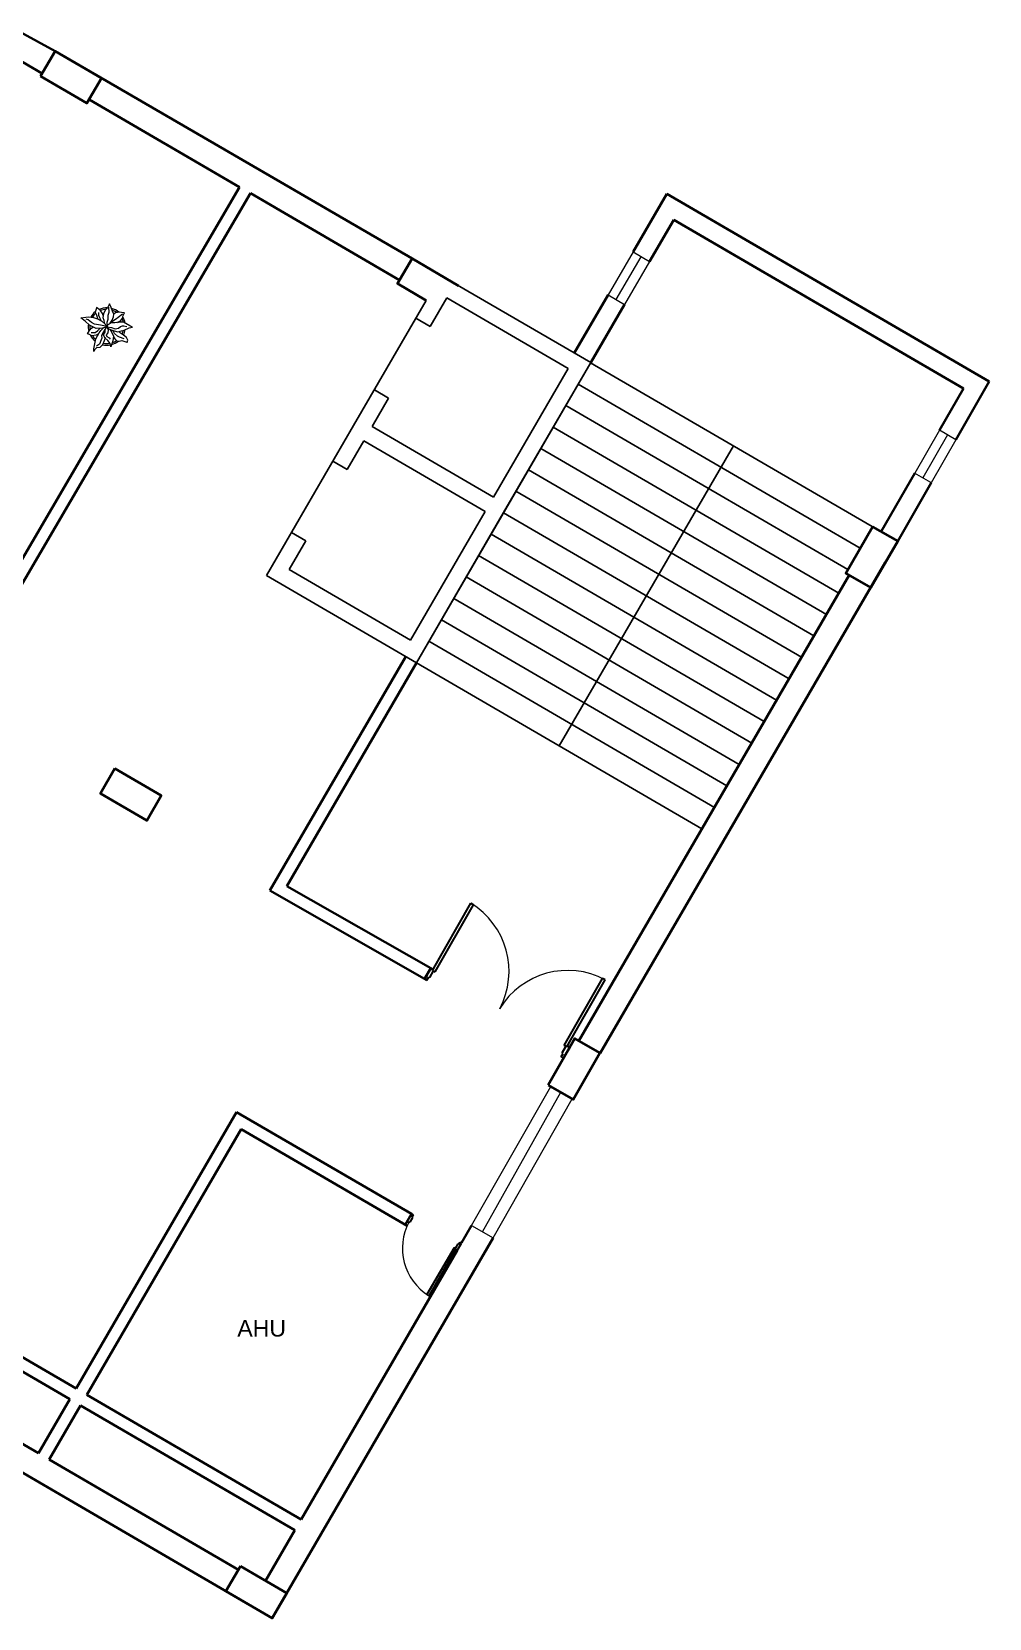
# Model space of a CAD drawing. Header units: millimetres. Extents: x 3079 to 579737, y 1565 to 1161826.
# Drawn here: x 134780 to 146378, y 308113 to 327315 of the extents above; entities that cross this region are included whole.
import ezdxf

# ---------------------------------------------------------------- set-up
doc = ezdxf.new("R2010")
doc.units = ezdxf.units.MM
for name, color, linetype, lineweight in [('1', 7, 'Continuous', 35), ('A_COL', 250, 'Continuous', 40), ('A_ELE1', 250, 'Continuous', 20), ('A_WIN-DOR', 250, 'Continuous', 30), ('IG-Area', 250, 'Continuous', 30), ('SILL', 251, 'Continuous', 18), ('WINDOW', 252, 'Continuous', 15)]:
    doc.layers.add(name, color=color, linetype=linetype, lineweight=lineweight)
doc.layers.add('TREES', color=72, linetype='Continuous', lineweight=5, transparency=0.05)
doc.styles.get("Standard").update_dxf_attribs({"font": 'arial.ttf'})

msp = doc.modelspace()

# ---------------------------------------------------------------- linework, layer by layer
for p, q in [((142261, 324534), (142261, 324534)), ((139734, 324366), (139734, 324366)), ((141550, 323311), (139734, 324366)), ((139558, 324063), (138679, 322550)), ((139807, 324093), (139606, 323747)), ((139807, 324093), (141277, 323239)), ((139606, 323747), (139433, 323847)), ((141550, 323311), (139439, 319678)), ((141277, 323239), (140372, 321682)), ((140495, 321495), (141550, 323311)), ((141549, 323310), (145008, 321300)), ((139103, 322882), (138931, 322983)), ((141399, 323050), (144815, 321065)), ((139103, 322882), (138903, 322536)), ((141248, 322791), (144666, 320805)), ((138679, 322550), (137624, 320734)), ((138903, 322536), (140372, 321682)), ((141097, 322531), (144556, 320522)), ((138802, 322363), (138601, 322017)), ((138802, 322363), (140272, 321509)), ((140946, 322272), (144405, 320263)), ((141169, 318673), (143279, 322305)), ((138601, 322017), (138428, 322118)), ((140796, 322013), (144254, 320003)), ((140645, 321753), (144104, 319744)), ((140272, 321509), (139368, 319953)), ((139440, 319679), (140495, 321495)), ((140495, 321495), (139440, 319679)), ((140494, 321494), (143953, 319484)), ((145008, 321300), (145008, 321300)), ((138099, 321153), (137898, 320807)), ((138099, 321153), (137926, 321253)), ((140344, 321235), (143802, 319225)), ((140193, 320975), (143651, 318966)), ((137624, 320734), (139440, 319679)), ((137898, 320807), (139368, 319953)), ((140042, 320716), (143501, 318706)), ((142898, 317669), (144681, 320738)), ((139891, 320456), (143350, 318447)), ((139741, 320197), (143199, 318187)), ((139590, 319938), (143049, 317928)), ((139439, 319678), (142898, 317669))]:
    msp.add_line(p, q)
at = {"layer": '1'}
for p, q in [((134637, 327315), (135063, 327081)), ((134486, 327056), (134906, 326811)), ((139386, 324569), (135063, 327081)), ((137298, 325435), (135474, 326495)), ((133742, 319359), (137298, 325435)), ((133795, 319152), (137428, 325360)), ((139235, 324310), (137428, 325360)), ((142063, 324650), (142472, 325354)), ((146378, 323083), (142472, 325354)), ((142261, 324534), (142555, 325040)), ((146064, 322999), (142555, 325040)), ((141351, 323427), (141761, 324131)), ((141550, 323311), (141960, 324016)), ((145773, 322493), (146064, 322999)), ((145972, 322377), (146378, 323083)), ((145069, 321265), (145475, 321972)), ((145268, 321151), (145673, 321857)), ((144556, 321219), (144555, 321219)), ((141666, 314951), (145117, 320891)), ((141407, 315102), (144681, 320738)), ((139310, 319755), (137663, 316920)), ((139440, 319679), (137869, 316975)), ((135892, 317933), (135892, 317933)), ((137663, 316920), (139567, 315835)), ((137869, 316975), (139641, 315966)), ((139614, 315981), (139539, 315851)), ((135317, 310893), (137261, 314239)), ((137261, 314239), (139380, 313007)), ((135447, 310818), (137315, 314033)), ((137315, 314033), (139327, 312864)), ((139304, 312877), (139380, 313007)), ((139985, 312656), (140108, 312867)), ((137693, 308113), (140367, 312716)), ((138042, 309310), (139932, 312564)), ((132670, 312259), (135242, 310764)), ((132746, 312390), (135317, 310893)), ((130677, 312205), (137693, 308113)), ((132507, 311485), (134862, 310111)), ((134862, 310111), (135242, 310764)), ((135447, 310818), (138042, 309310)), ((134993, 310035), (135371, 310688)), ((135371, 310688), (137966, 309181)), ((134993, 310035), (137283, 308700)), ((137610, 308567), (137966, 309181)), ((137434, 308264), (137434, 308264)), ((137844, 308373), (137844, 308372))]:
    msp.add_line(p, q, dxfattribs=at)
at = {"layer": 'A_COL'}
for points in [[(134887, 326779), (135063, 327081), (135624, 326753), (135448, 326451)], [(144965, 321325), (145268, 321151), (144944, 320587), (144641, 320761)], [(135788, 318399), (135611, 318097), (136173, 317769), (136349, 318072)], [(141035, 314566), (141339, 314392), (141661, 314957), (141357, 315130)], [(137308, 308743), (137131, 308441), (137693, 308113), (137869, 308416)]]:
    msp.add_lwpolyline(points, close=True, dxfattribs=at)
msp.add_lwpolyline([(139558, 324063), (139210, 324267), (139386, 324569), (139948, 324242)], dxfattribs=at)
at = {"layer": 'A_ELE1', "transparency": 33554687}
for centre, radius, start, end in [((139595, 315943), 966, 332.0667, 58.5824), ((141272, 314988), 966, 62.0665, 148.5823), ((139595, 315943), 966, 332.0666, 332.0667), ((139946, 312591), 676, 151.5846, 238.1004)]:
    msp.add_arc(centre, radius, start, end, dxfattribs=at)
at = {"layer": 'A_WIN-DOR', "transparency": 33554687}
for p, q in [((139635, 315954), (140098, 316768)), ((139667, 315936), (140130, 316749)), ((139614, 315981), (139539, 315851)), ((139602, 315868), (139647, 315948)), ((139641, 315966), (139614, 315981)), ((139641, 315966), (139658, 315994)), ((139539, 315851), (139567, 315835)), ((139567, 315835), (139590, 315875)), ((139590, 315875), (139602, 315868)), ((141230, 315046), (141693, 315858)), ((141261, 315028), (141725, 315841)), ((140448, 315491), (140448, 315491)), ((140448, 315491), (140448, 315491)), ((141194, 314908), (141216, 314948)), ((141204, 314955), (141250, 315034)), ((141216, 314948), (141204, 314955)), ((141296, 315023), (141221, 314893)), ((141268, 315039), (141284, 315067)), ((141268, 315039), (141296, 315023)), ((141221, 314893), (141194, 314908)), ((139346, 312905), (139327, 312916)), ((139351, 312913), (139346, 312905)), ((139391, 312963), (139359, 312908)), ((139399, 312996), (139383, 312968)), ((139383, 312968), (139391, 312963)), ((139941, 312644), (139909, 312588)), ((139932, 312564), (139985, 312655)), ((139950, 312639), (139941, 312644)), ((139966, 312666), (139950, 312639)), ((139895, 312596), (139566, 312030)), ((139917, 312583), (139588, 312017)), ((139913, 312576), (139901, 312556)), ((139913, 312576), (139932, 312564))]:
    msp.add_line(p, q, dxfattribs=at)
at = {"layer": 'A_WIN-DOR'}
for p, q in [((140098, 316768), (140130, 316749)), ((141725, 315841), (141693, 315858)), ((139327, 312916), (139380, 313007)), ((139380, 313007), (139399, 312996)), ((139966, 312666), (139985, 312655))]:
    msp.add_line(p, q, dxfattribs=at)
at = {"layer": 'A_WIN-DOR', "transparency": 33554687}
for points in [[(139635, 315954), (139667, 315936)], [(140448, 315491), (140448, 315491)], [(141261, 315028), (141230, 315046)], [(139351, 312913), (139359, 312908)], [(139917, 312583), (139895, 312596)]]:
    msp.add_lwpolyline(points, dxfattribs=at)
at = {"layer": 'SILL'}
for p, q in [((142063, 324650), (141761, 324131)), ((142261, 324534), (141960, 324016)), ((145773, 322493), (145475, 321972)), ((145972, 322377), (145673, 321857)), ((140108, 312867), (141066, 314548)), ((140368, 312716), (141327, 314399))]:
    msp.add_line(p, q, dxfattribs=at)
at = {"layer": 'TREES'}
for p, q in [((135561, 323958), (135549, 323922)), ((135566, 323978), (135561, 323958)), ((135610, 323945), (135566, 323978)), ((135637, 323905), (135610, 323945)), ((135668, 323944), (135650, 323900)), ((135699, 323975), (135668, 323944)), ((135723, 324022), (135699, 323975)), ((135718, 323921), (135715, 323981)), ((135741, 323977), (135723, 324022)), ((135759, 323932), (135741, 323977)), ((135376, 323851), (135434, 323859)), ((135428, 323811), (135376, 323851)), ((135480, 323764), (135428, 323811)), ((135434, 323859), (135473, 323865)), ((135463, 323828), (135438, 323835)), ((135502, 323796), (135463, 323828)), ((135473, 323865), (135530, 323858)), ((135560, 323725), (135480, 323764)), ((135542, 323777), (135502, 323796)), ((135530, 323858), (135576, 323841)), ((135612, 323765), (135542, 323777)), ((135549, 323922), (135564, 323887)), ((135564, 323887), (135575, 323843)), ((135576, 323841), (135629, 323812)), ((135593, 323881), (135594, 323917)), ((135603, 323852), (135593, 323881)), ((135620, 323821), (135603, 323852)), ((135695, 323748), (135612, 323765)), ((135629, 323812), (135667, 323781)), ((135644, 323879), (135637, 323905)), ((135650, 323900), (135642, 323855)), ((135642, 323855), (135654, 323825)), ((135654, 323825), (135658, 323793)), ((135658, 323793), (135665, 323785)), ((135667, 323781), (135699, 323747)), ((135695, 323760), (135693, 323745)), ((135695, 323800), (135704, 323835)), ((135698, 323756), (135695, 323800)), ((135743, 323791), (135695, 323760)), ((135704, 323835), (135707, 323885)), ((135707, 323885), (135718, 323921)), ((135732, 323787), (135756, 323825)), ((135806, 323839), (135739, 323797)), ((135787, 323793), (135743, 323791)), ((135756, 323825), (135769, 323864)), ((135773, 323896), (135759, 323932)), ((135769, 323864), (135773, 323896)), ((135795, 323913), (135775, 323896)), ((135833, 323802), (135787, 323793)), ((135844, 323921), (135795, 323913)), ((135826, 323856), (135806, 323839)), ((135819, 323796), (135861, 323821)), ((135880, 323896), (135826, 323856)), ((135891, 323801), (135833, 323802)), ((135867, 323918), (135844, 323921)), ((135856, 323749), (135879, 323757)), ((135861, 323821), (135879, 323850)), ((135902, 323913), (135867, 323918)), ((135879, 323850), (135888, 323879)), ((135879, 323757), (135896, 323754)), ((135888, 323879), (135902, 323913)), ((135969, 323757), (135891, 323801)), ((135896, 323754), (135933, 323747)), ((136001, 323738), (135969, 323757)), ((135456, 323660), (135479, 323698)), ((135481, 323650), (135456, 323660)), ((135479, 323698), (135496, 323722)), ((135510, 323636), (135481, 323650)), ((135496, 323722), (135528, 323743)), ((135501, 323674), (135518, 323677)), ((135559, 323643), (135510, 323636)), ((135518, 323677), (135548, 323677)), ((135546, 323540), (135557, 323600)), ((135548, 323677), (135578, 323694)), ((135557, 323600), (135578, 323636)), ((135590, 323659), (135559, 323643)), ((135639, 323726), (135560, 323725)), ((135578, 323694), (135609, 323727)), ((135578, 323636), (135598, 323670)), ((135598, 323670), (135619, 323699)), ((135623, 323588), (135599, 323534)), ((135619, 323699), (135648, 323730)), ((135631, 323608), (135623, 323588)), ((135648, 323684), (135625, 323640)), ((135625, 323640), (135631, 323608)), ((135658, 323575), (135638, 323525)), ((135699, 323747), (135639, 323726)), ((135681, 323739), (135648, 323684)), ((135651, 323647), (135668, 323679)), ((135665, 323611), (135651, 323647)), ((135669, 323614), (135658, 323575)), ((135700, 323579), (135665, 323611)), ((135668, 323679), (135670, 323707)), ((135670, 323707), (135685, 323742)), ((135703, 323671), (135682, 323646)), ((135682, 323646), (135691, 323627)), ((135685, 323742), (135691, 323740)), ((135690, 323745), (135711, 323721)), ((135691, 323740), (135704, 323709)), ((135691, 323627), (135718, 323611)), ((135693, 323745), (135746, 323735)), ((135729, 323542), (135700, 323579)), ((135704, 323709), (135703, 323671)), ((135711, 323721), (135779, 323695)), ((135718, 323611), (135732, 323594)), ((135728, 323716), (135749, 323675)), ((135746, 323735), (135791, 323720)), ((135749, 323675), (135772, 323629)), ((135764, 323576), (135750, 323538)), ((135783, 323664), (135762, 323703)), ((135772, 323629), (135764, 323576)), ((135770, 323623), (135785, 323599)), ((135779, 323695), (135823, 323684)), ((135817, 323630), (135783, 323664)), ((135785, 323599), (135812, 323576)), ((135791, 323720), (135832, 323729)), ((135812, 323576), (135841, 323570)), ((135845, 323619), (135817, 323630)), ((135823, 323684), (135866, 323695)), ((135832, 323729), (135856, 323749)), ((135854, 323669), (135839, 323683)), ((135841, 323570), (135871, 323577)), ((135898, 323600), (135845, 323619)), ((135892, 323642), (135854, 323669)), ((135866, 323695), (135901, 323704)), ((135871, 323577), (135896, 323571)), ((135926, 323613), (135892, 323642)), ((135896, 323571), (135930, 323557)), ((135901, 323704), (135960, 323731)), ((135942, 323583), (135926, 323613)), ((135937, 323554), (135942, 323583)), ((135960, 323731), (136001, 323738)), ((135532, 323447), (135534, 323478)), ((135546, 323469), (135532, 323447)), ((135534, 323478), (135546, 323540)), ((135566, 323490), (135546, 323469)), ((135599, 323534), (135566, 323511)), ((135603, 323494), (135566, 323490)), ((135638, 323525), (135603, 323494)), ((135737, 323503), (135729, 323542)), ((135750, 323538), (135737, 323503)), ((135930, 323557), (135937, 323554))]:
    msp.add_line(p, q, dxfattribs=at)
for radius, start, end in [(226, 88.1222, 114.2309), (207, 93.1635, 111.8523), (226, 49.4805, 75.9048), (207, 53.9653, 72.1795), (226, 172.7536, 195.624), (207, 176.0529, 190.9116), (226, 128.3629, 149.521), (207, 130.4326, 147.2825), (207, 14.8602, 27.279), (226, 10.4373, 31.116), (226, 206.733, 232.0718), (207, 212.4666, 229.3113), (226, 284.5788, 308.9571), (207, 288.2523, 305.1114), (207, 333.0467, 347.177), (226, 332.2797, 350.233), (226, 256.8997, 280.7583), (207, 257.7632, 280.3538)]:
    msp.add_arc((135690, 323748), radius, start, end, dxfattribs=at)
at = {"layer": 'WINDOW'}
for p, q in [((141860, 324073), (142162, 324592)), ((142063, 324650), (142261, 324534)), ((141761, 324131), (141960, 324016)), ((145873, 322435), (145571, 321916)), ((145972, 322377), (145773, 322493)), ((145671, 321858), (145472, 321974)), ((140238, 312792), (141187, 314479)), ((140108, 312867), (140368, 312716))]:
    msp.add_line(p, q, dxfattribs=at)

# ---------------------------------------------------------------- texts
at = {"layer": 'IG-Area', "insert": (137270, 311723), "char_height": 200, "attachment_point": 1}
msp.add_mtext_dynamic_manual_height_columns('AHU', width=38356.19, gutter_width=12.5, heights=[0], dxfattribs=at)

doc.saveas('drawing.dxf')
